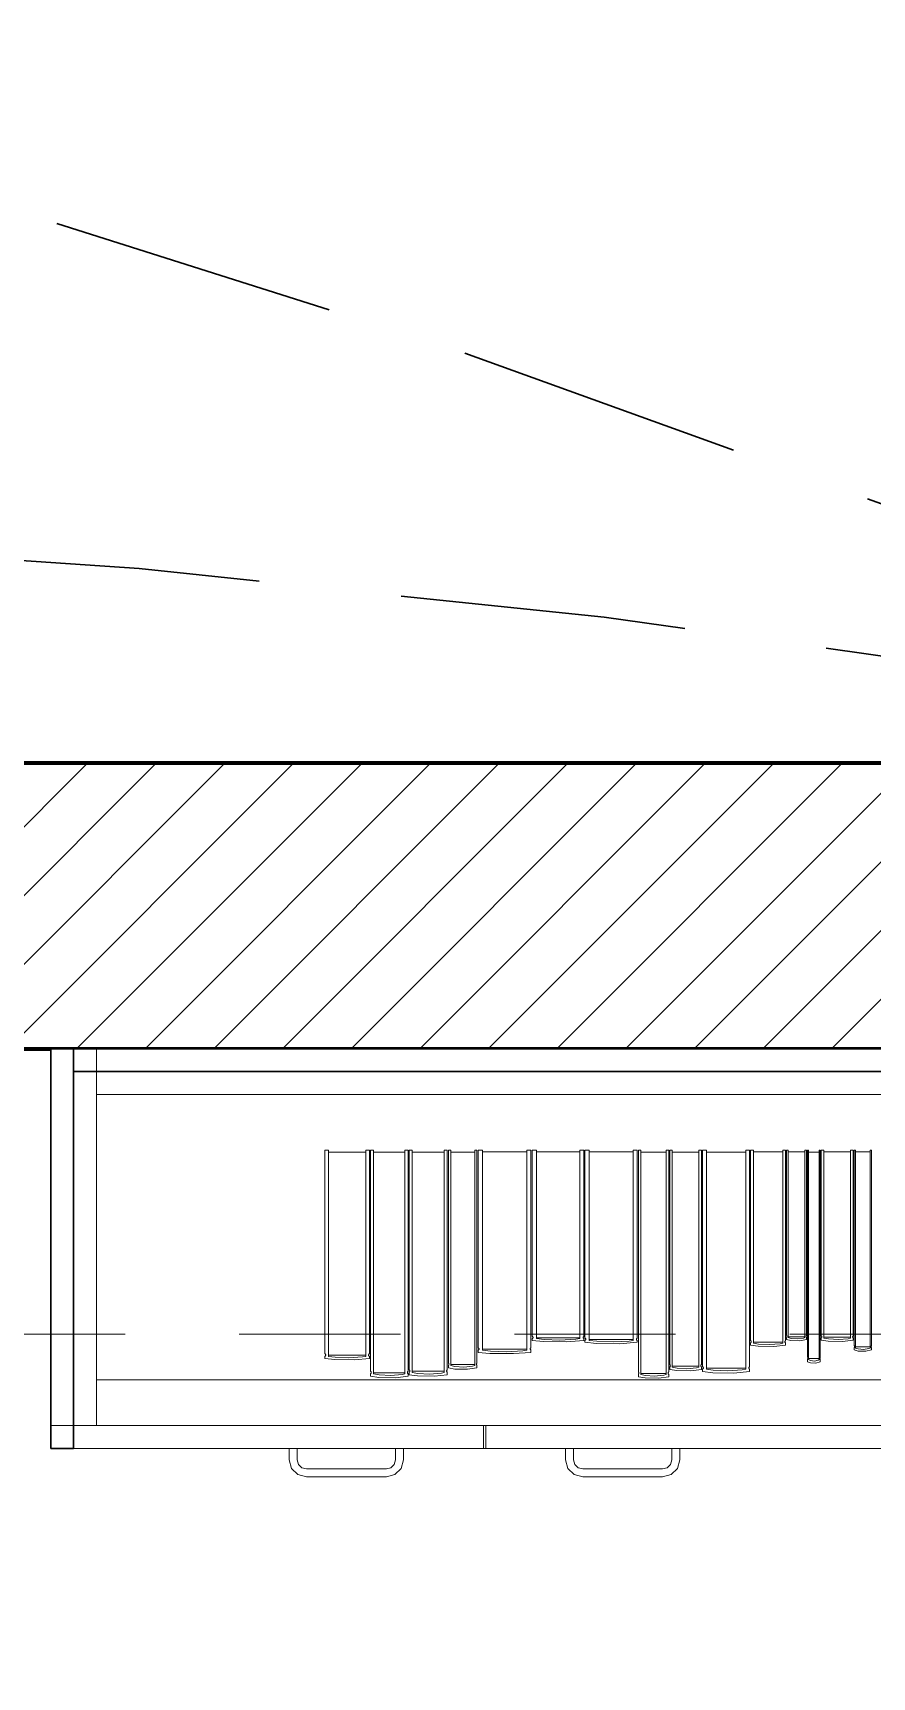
# Model space of a CAD drawing. Header units: inches. Extents: x -19 to 5698, y -728 to 92.
# Drawn here: x 309.818 to 310.553, y 16.6 to 18.04 of the extents above; entities that cross this region are included whole.
import ezdxf

# ---------------------------------------------------------------- set-up
doc = ezdxf.new("R2010")
doc.units = ezdxf.units.IN
doc.header["$MEASUREMENT"] = 0
doc.set_wipeout_variables(frame=1)
for name, pattern in [('HIDDEN', [0.375, 0.25, -0.125]), ('Hidden Line', [0.195611, 0.141111, -0.0545]), ('Wipeout_Contour', [1, 0, -1])]:
    doc.linetypes.add(name, pattern=pattern)
doc.layers.add('00 conduct tomacorr', color=120, linetype='HIDDEN', lineweight=30)
for name, color, linetype in [('02 _ ARQ _ ZON _ Espacio.3D', 7, 'Continuous'), ('08 _ STR _ EXT _ 09 Vigas', 251, 'Continuous'), ('Estructura - 04 MURO', 7, 'Continuous'), ('Interior - Mobiliario', 7, 'Continuous')]:
    doc.layers.add(name, color=color, linetype=linetype)

msp = doc.modelspace()

# ---------------------------------------------------------------- linework, layer by layer
at = {"layer": '02 _ ARQ _ ZON _ Espacio.3D', "color": 254, "linetype": 'Continuous', "lineweight": 0, "flags": 128}
for points in [[(297.5701, 17.4), (322.07, 17.4)], [(307.57, 8.1), (308.07, 8.1), (308.07, 7.7), (308.47, 7.7), (308.47, 7.35), (314.37, 7.35), (314.37, 7.7), (314.57, 7.7), (314.57, 8.1), (315.07, 8.1), (315.07, 7.7), (321.17, 7.7), (321.17, 16.9), (320.97, 16.9), (320.97, 17.4), (315.0697, 17.35), (315.07, 16.5), (314.57, 16.5), (314.5697, 17.15), (308.07, 17.15), (308.07, 16.5), (307.57, 16.5)]]:
    msp.add_lwpolyline(points, dxfattribs=at)
at = {"layer": 'Interior - Mobiliario', "color": 175, "linetype": 'Continuous', "lineweight": 13}
for p, q in [((309.8537, 17.13), (309.8537, 16.82)), ((311.3137, 17.13), (309.8537, 17.13)), ((309.8737, 17.11), (309.8737, 16.86)), ((309.8737, 17.11), (311.2937, 17.11)), ((310.077, 17.0613), (310.0739, 17.0613)), ((310.0739, 17.0613), (310.0739, 16.8828)), ((310.077, 16.8806), (310.077, 17.0613)), ((310.1097, 17.0595), (310.077, 17.0595)), ((310.1128, 17.0613), (310.1097, 17.0613)), ((310.1097, 17.0613), (310.1097, 16.8806)), ((310.1128, 16.8828), (310.1128, 17.0613)), ((310.1164, 17.0613), (310.1138, 17.0613)), ((310.1138, 17.0613), (310.1138, 16.8676)), ((310.1164, 16.8652), (310.1164, 17.0613)), ((310.144, 17.0594), (310.1164, 17.0594)), ((310.1467, 17.0613), (310.144, 17.0613)), ((310.144, 17.0613), (310.144, 16.8652)), ((310.1467, 16.8676), (310.1467, 17.0613)), ((310.1504, 17.0613), (310.1477, 17.0613)), ((310.1477, 17.0613), (310.1477, 16.8689)), ((310.1504, 16.8665), (310.1504, 17.0613)), ((310.1784, 17.0594), (310.1504, 17.0594)), ((310.1811, 17.0613), (310.1784, 17.0613)), ((310.1784, 17.0613), (310.1784, 16.8665)), ((310.1811, 16.8689), (310.1811, 17.0613)), ((310.1841, 17.0613), (310.1821, 17.0613)), ((310.1821, 17.0613), (310.1821, 16.8748)), ((310.1841, 16.8725), (310.1841, 17.0613)), ((310.2051, 17.0594), (310.1841, 17.0594)), ((310.2071, 17.0613), (310.2051, 17.0613)), ((310.2051, 17.0613), (310.2051, 16.8725)), ((310.2071, 16.8748), (310.2071, 17.0613)), ((310.2118, 17.0613), (310.2081, 17.0613)), ((310.2081, 17.0613), (310.2081, 16.888)), ((310.2118, 16.8859), (310.2118, 17.0613)), ((310.2507, 17.0596), (310.2118, 17.0596)), ((310.2544, 17.0613), (310.2507, 17.0613)), ((310.2507, 17.0613), (310.2507, 16.8859)), ((310.2544, 16.888), (310.2544, 17.0613)), ((310.2591, 17.0613), (310.2554, 17.0613)), ((310.2554, 17.0613), (310.2554, 16.8981)), ((310.2591, 16.8961), (310.2591, 17.0613)), ((310.2971, 17.0597), (310.2591, 17.0597)), ((310.3007, 17.0613), (310.2971, 17.0613)), ((310.2971, 17.0613), (310.2971, 16.8961)), ((310.3007, 16.8981), (310.3007, 17.0613)), ((310.3054, 17.0613), (310.3017, 17.0613)), ((310.3017, 17.0613), (310.3017, 16.8966)), ((310.3054, 16.8945), (310.3054, 17.0613)), ((310.3438, 17.0597), (310.3054, 17.0597)), ((310.3475, 17.0613), (310.3438, 17.0613)), ((310.3438, 17.0613), (310.3438, 16.8945)), ((310.3475, 16.8966), (310.3475, 17.0613)), ((310.3506, 17.0613), (310.3485, 17.0613)), ((310.3485, 17.0613), (310.3485, 16.8671)), ((310.3506, 16.8648), (310.3506, 17.0613)), ((310.3729, 17.0594), (310.3506, 17.0594)), ((310.375, 17.0613), (310.3729, 17.0613)), ((310.3729, 17.0613), (310.3729, 16.8648)), ((310.375, 16.8671), (310.375, 17.0613)), ((310.3782, 17.0613), (310.376, 17.0613)), ((310.376, 17.0613), (310.376, 16.8734)), ((310.3782, 16.8711), (310.3782, 17.0613)), ((310.4015, 17.0594), (310.3782, 17.0594)), ((310.4037, 17.0613), (310.4015, 17.0613)), ((310.4015, 17.0613), (310.4015, 16.8711)), ((310.4037, 16.8734), (310.4037, 17.0613)), ((310.408, 17.0613), (310.4047, 17.0613)), ((310.4047, 17.0613), (310.4047, 16.8716)), ((310.408, 16.8693), (310.408, 17.0613)), ((310.4425, 17.0594), (310.408, 17.0594)), ((310.4458, 17.0613), (310.4425, 17.0613)), ((310.4425, 17.0613), (310.4425, 16.8693)), ((310.4458, 16.8716), (310.4458, 17.0613)), ((310.4493, 17.0613), (310.4468, 17.0613)), ((310.4468, 17.0613), (310.4468, 16.8942)), ((310.4493, 16.8922), (310.4493, 17.0613)), ((310.4749, 17.0596), (310.4493, 17.0596)), ((310.4773, 17.0613), (310.4749, 17.0613)), ((310.4749, 17.0613), (310.4749, 16.8922)), ((310.4773, 16.8942), (310.4773, 17.0613)), ((310.4797, 17.0613), (310.4783, 17.0613)), ((310.4783, 17.0613), (310.4783, 16.899)), ((310.4797, 16.897), (310.4797, 17.0613)), ((310.4943, 17.0597), (310.4797, 17.0597)), ((310.4957, 17.0613), (310.4943, 17.0613)), ((310.4943, 17.0613), (310.4943, 16.897)), ((310.4957, 16.899), (310.4957, 17.0613)), ((310.4976, 17.0613), (310.4967, 17.0613)), ((310.4967, 17.0613), (310.4967, 16.88)), ((310.4976, 16.8778), (310.4976, 17.0613)), ((310.5068, 17.0595), (310.4976, 17.0595)), ((310.5077, 17.0613), (310.5068, 17.0613)), ((310.5068, 17.0613), (310.5068, 16.8778)), ((310.5077, 16.88), (310.5077, 17.0613)), ((310.5109, 17.0613), (310.5087, 17.0613)), ((310.5087, 17.0613), (310.5087, 16.8985)), ((310.5109, 16.8965), (310.5109, 17.0613)), ((310.5344, 17.0597), (310.5109, 17.0597)), ((310.5366, 17.0613), (310.5344, 17.0613)), ((310.5344, 17.0613), (310.5344, 16.8965)), ((310.5366, 16.8985), (310.5366, 17.0613)), ((310.5388, 17.0613), (310.5376, 17.0613)), ((310.5376, 17.0613), (310.5376, 16.89)), ((310.5388, 16.8879), (310.5388, 17.0613)), ((310.5515, 17.0596), (310.5388, 17.0596)), ((310.5527, 17.0613), (310.5515, 17.0613)), ((310.5515, 17.0613), (310.5515, 16.8879)), ((310.5527, 16.89), (310.5527, 17.0613)), ((310.2554, 16.8981), (310.2557, 16.8979)), ((310.2556, 16.8963), (310.2554, 16.8962)), ((310.2554, 16.8962), (310.2554, 16.8944)), ((310.2554, 16.8944), (310.2654, 16.8935)), ((310.2559, 16.8965), (310.2556, 16.8963)), ((310.2557, 16.8979), (310.2559, 16.8977)), ((310.2559, 16.8977), (310.2561, 16.8975)), ((310.2561, 16.8968), (310.2559, 16.8965)), ((310.2561, 16.8975), (310.2562, 16.8973)), ((310.2562, 16.897), (310.2561, 16.8968)), ((310.2562, 16.8973), (310.2562, 16.897)), ((310.2591, 16.8969), (310.2971, 16.8969)), ((310.2658, 16.8953), (310.2591, 16.8961)), ((310.2654, 16.8935), (310.2856, 16.8933)), ((310.2798, 16.8949), (310.2658, 16.8953)), ((310.2937, 16.8956), (310.2798, 16.8949)), ((310.2856, 16.8933), (310.3007, 16.8944)), ((310.2971, 16.8961), (310.2937, 16.8956)), ((310.3, 16.8973), (310.3001, 16.8976)), ((310.3, 16.8971), (310.3, 16.8973)), ((310.3001, 16.8968), (310.3, 16.8971)), ((310.3001, 16.8976), (310.3003, 16.8978)), ((310.3002, 16.8966), (310.3001, 16.8968)), ((310.3005, 16.8964), (310.3002, 16.8966)), ((310.3003, 16.8978), (310.3006, 16.898)), ((310.3007, 16.8962), (310.3005, 16.8964)), ((310.3006, 16.898), (310.3007, 16.8981)), ((310.3007, 16.8944), (310.3007, 16.8962)), ((310.3017, 16.8966), (310.302, 16.8964)), ((310.3019, 16.8948), (310.3017, 16.8947)), ((310.3017, 16.8947), (310.3017, 16.8929)), ((310.3017, 16.8929), (310.3118, 16.8919)), ((310.3022, 16.895), (310.3019, 16.8948)), ((310.302, 16.8964), (310.3022, 16.8962)), ((310.3022, 16.8962), (310.3024, 16.896)), ((310.3024, 16.8952), (310.3022, 16.895)), ((310.3024, 16.896), (310.3025, 16.8957)), ((310.3025, 16.8955), (310.3024, 16.8952)), ((310.3025, 16.8957), (310.3025, 16.8955)), ((310.3054, 16.8954), (310.3438, 16.8954)), ((310.3122, 16.8938), (310.3054, 16.8945)), ((310.3118, 16.8919), (310.3322, 16.8917)), ((310.3263, 16.8933), (310.3122, 16.8938)), ((310.3403, 16.894), (310.3263, 16.8933)), ((310.3322, 16.8917), (310.3475, 16.8929)), ((310.3438, 16.8945), (310.3403, 16.894)), ((310.3467, 16.8958), (310.3468, 16.896)), ((310.3467, 16.8955), (310.3467, 16.8958)), ((310.3468, 16.8953), (310.3467, 16.8955)), ((310.3468, 16.896), (310.347, 16.8962)), ((310.3469, 16.895), (310.3468, 16.8953)), ((310.3472, 16.8948), (310.3469, 16.895)), ((310.347, 16.8962), (310.3473, 16.8965)), ((310.3475, 16.8947), (310.3472, 16.8948)), ((310.3473, 16.8965), (310.3475, 16.8966)), ((310.3475, 16.8929), (310.3475, 16.8947)), ((310.4468, 16.8942), (310.447, 16.8941)), ((310.4469, 16.8924), (310.4468, 16.8923)), ((310.4468, 16.8923), (310.4468, 16.8905)), ((310.4468, 16.8905), (310.4535, 16.8895)), ((310.4471, 16.8926), (310.4469, 16.8924)), ((310.447, 16.8941), (310.4472, 16.8938)), ((310.4473, 16.8929), (310.4471, 16.8926)), ((310.4472, 16.8938), (310.4473, 16.8936)), ((310.4473, 16.8936), (310.4473, 16.8934)), ((310.4473, 16.8934), (310.4473, 16.8931)), ((310.4473, 16.8931), (310.4473, 16.8929)), ((310.4493, 16.893), (310.4749, 16.893)), ((310.4538, 16.8914), (310.4493, 16.8922)), ((310.4632, 16.8909), (310.4538, 16.8914)), ((310.4726, 16.8917), (310.4632, 16.8909)), ((310.4672, 16.8893), (310.4773, 16.8905)), ((310.4749, 16.8922), (310.4726, 16.8917)), ((310.4768, 16.8934), (310.4769, 16.8937)), ((310.4768, 16.8932), (310.4768, 16.8934)), ((310.4769, 16.8929), (310.4768, 16.8932)), ((310.4769, 16.8937), (310.477, 16.8939)), ((310.477, 16.8927), (310.4769, 16.8929)), ((310.477, 16.8939), (310.4772, 16.8941)), ((310.4772, 16.8925), (310.477, 16.8927)), ((310.4772, 16.8941), (310.4773, 16.8942)), ((310.4773, 16.8923), (310.4772, 16.8925)), ((310.4773, 16.8905), (310.4773, 16.8923)), ((310.4783, 16.899), (310.4784, 16.8988)), ((310.4784, 16.8972), (310.4783, 16.8971)), ((310.4783, 16.8971), (310.4783, 16.8953)), ((310.4783, 16.8953), (310.4821, 16.8944)), ((310.4784, 16.8988), (310.4785, 16.8986)), ((310.4785, 16.8974), (310.4784, 16.8972)), ((310.4785, 16.8986), (310.4786, 16.8984)), ((310.4786, 16.8977), (310.4785, 16.8974)), ((310.4786, 16.8984), (310.4786, 16.8981)), ((310.4786, 16.8981), (310.4786, 16.8979)), ((310.4786, 16.8979), (310.4786, 16.8977)), ((310.4797, 16.8978), (310.4943, 16.8978)), ((310.4823, 16.8962), (310.4797, 16.897)), ((310.4821, 16.8944), (310.4899, 16.8942)), ((310.4877, 16.8958), (310.4823, 16.8962)), ((310.493, 16.8965), (310.4877, 16.8958)), ((310.4899, 16.8942), (310.4957, 16.8953)), ((310.4943, 16.897), (310.493, 16.8965)), ((310.4954, 16.8982), (310.4955, 16.8984)), ((310.4954, 16.898), (310.4954, 16.8982)), ((310.4954, 16.8977), (310.4954, 16.898)), ((310.4955, 16.8975), (310.4954, 16.8977)), ((310.4955, 16.8987), (310.4956, 16.8989)), ((310.4955, 16.8984), (310.4955, 16.8987)), ((310.4956, 16.8973), (310.4955, 16.8975)), ((310.4956, 16.8989), (310.4957, 16.899)), ((310.4957, 16.8971), (310.4956, 16.8973)), ((310.4957, 16.8953), (310.4957, 16.8971)), ((310.5087, 16.8985), (310.5089, 16.8984)), ((310.5088, 16.8968), (310.5087, 16.8967)), ((310.5087, 16.8967), (310.5087, 16.8949)), ((310.5087, 16.8949), (310.5148, 16.894)), ((310.509, 16.897), (310.5088, 16.8968)), ((310.5089, 16.8984), (310.509, 16.8982)), ((310.509, 16.8982), (310.5091, 16.8979)), ((310.5091, 16.8972), (310.509, 16.897)), ((310.5091, 16.8979), (310.5092, 16.8977)), ((310.5092, 16.8974), (310.5091, 16.8972)), ((310.5092, 16.8977), (310.5092, 16.8974)), ((310.5109, 16.8974), (310.5344, 16.8974)), ((310.5151, 16.8958), (310.5109, 16.8965)), ((310.5148, 16.894), (310.5273, 16.8937)), ((310.5237, 16.8953), (310.5151, 16.8958)), ((310.5322, 16.896), (310.5237, 16.8953)), ((310.5273, 16.8937), (310.5366, 16.8949)), ((310.5344, 16.8965), (310.5322, 16.896)), ((310.5361, 16.8977), (310.5362, 16.898)), ((310.5361, 16.8975), (310.5361, 16.8977)), ((310.5362, 16.8973), (310.5361, 16.8975)), ((310.5362, 16.898), (310.5363, 16.8982)), ((310.5363, 16.897), (310.5362, 16.8973)), ((310.5363, 16.8982), (310.5365, 16.8984)), ((310.5364, 16.8968), (310.5363, 16.897)), ((310.5366, 16.8967), (310.5364, 16.8968)), ((310.5365, 16.8984), (310.5366, 16.8985)), ((310.5366, 16.8949), (310.5366, 16.8967)), ((310.5376, 16.89), (310.5377, 16.8899)), ((310.5526, 16.8897), (310.5527, 16.8899)), ((310.5527, 16.8899), (310.5527, 16.89)), ((310.0739, 16.8828), (310.0741, 16.8827)), ((310.0741, 16.8809), (310.0739, 16.8808)), ((310.0739, 16.8808), (310.0739, 16.8788)), ((310.0739, 16.8788), (310.0825, 16.8778)), ((310.0741, 16.8827), (310.0744, 16.8824)), ((310.0743, 16.8811), (310.0741, 16.8809)), ((310.0745, 16.8814), (310.0743, 16.8811)), ((310.0744, 16.8824), (310.0745, 16.8822)), ((310.0745, 16.8822), (310.0746, 16.8819)), ((310.0746, 16.8816), (310.0745, 16.8814)), ((310.0746, 16.8819), (310.0746, 16.8816)), ((310.077, 16.8816), (310.1097, 16.8816)), ((310.0829, 16.8798), (310.077, 16.8806)), ((310.0825, 16.8778), (310.0998, 16.8776)), ((310.0948, 16.8793), (310.0829, 16.8798)), ((310.1068, 16.8801), (310.0948, 16.8793)), ((310.0998, 16.8776), (310.1128, 16.8788)), ((310.1097, 16.8806), (310.1068, 16.8801)), ((310.1122, 16.882), (310.1123, 16.8822)), ((310.1122, 16.8817), (310.1122, 16.882)), ((310.1122, 16.8814), (310.1122, 16.8817)), ((310.1124, 16.8812), (310.1122, 16.8814)), ((310.1123, 16.8822), (310.1124, 16.8825)), ((310.1124, 16.8825), (310.1127, 16.8827)), ((310.1126, 16.8809), (310.1124, 16.8812)), ((310.1128, 16.8808), (310.1126, 16.8809)), ((310.1127, 16.8827), (310.1128, 16.8828)), ((310.1128, 16.8788), (310.1128, 16.8808)), ((310.2081, 16.888), (310.2084, 16.8879)), ((310.2083, 16.8862), (310.2081, 16.8861)), ((310.2081, 16.8861), (310.2081, 16.8841)), ((310.2081, 16.8841), (310.2183, 16.8832)), ((310.2086, 16.8864), (310.2083, 16.8862)), ((310.2084, 16.8879), (310.2086, 16.8877)), ((310.2086, 16.8877), (310.2088, 16.8874)), ((310.2088, 16.8866), (310.2086, 16.8864)), ((310.2088, 16.8874), (310.2089, 16.8872)), ((310.2089, 16.8869), (310.2088, 16.8866)), ((310.2089, 16.8872), (310.2089, 16.8869)), ((310.2118, 16.8868), (310.2507, 16.8868)), ((310.2188, 16.8851), (310.2118, 16.8859)), ((310.2183, 16.8832), (310.239, 16.883)), ((310.233, 16.8847), (310.2188, 16.8851)), ((310.2472, 16.8854), (310.233, 16.8847)), ((310.239, 16.883), (310.2544, 16.8841)), ((310.2507, 16.8859), (310.2472, 16.8854)), ((310.2537, 16.8872), (310.2538, 16.8875)), ((310.2537, 16.887), (310.2537, 16.8872)), ((310.2538, 16.8867), (310.2537, 16.887)), ((310.2538, 16.8875), (310.254, 16.8877)), ((310.2539, 16.8865), (310.2538, 16.8867)), ((310.2542, 16.8862), (310.2539, 16.8865)), ((310.254, 16.8877), (310.2543, 16.8879)), ((310.2544, 16.8861), (310.2542, 16.8862)), ((310.2543, 16.8879), (310.2544, 16.888)), ((310.2544, 16.8841), (310.2544, 16.8861)), ((310.4535, 16.8895), (310.4672, 16.8893)), ((310.4967, 16.88), (310.4968, 16.8799)), ((310.4968, 16.8783), (310.4967, 16.8781)), ((310.4967, 16.8781), (310.4967, 16.878)), ((310.4967, 16.878), (310.4967, 16.8759)), ((310.4967, 16.8759), (310.4991, 16.8749)), ((310.4968, 16.8799), (310.4968, 16.8796)), ((310.4968, 16.8796), (310.4969, 16.8794)), ((310.4969, 16.8785), (310.4968, 16.8783)), ((310.4969, 16.8794), (310.4969, 16.8791)), ((310.4969, 16.8791), (310.4969, 16.8788)), ((310.4969, 16.8788), (310.4969, 16.8785)), ((310.4976, 16.8787), (310.5068, 16.8787)), ((310.4992, 16.8769), (310.4976, 16.8778)), ((310.5026, 16.8765), (310.4992, 16.8769)), ((310.506, 16.8772), (310.5026, 16.8765)), ((310.504, 16.8747), (310.5077, 16.8759)), ((310.5068, 16.8778), (310.506, 16.8772)), ((310.5075, 16.8792), (310.5076, 16.8794)), ((310.5075, 16.8789), (310.5075, 16.8792)), ((310.5075, 16.8786), (310.5075, 16.8789)), ((310.5076, 16.8783), (310.5075, 16.8786)), ((310.5076, 16.8797), (310.5077, 16.8799)), ((310.5076, 16.8794), (310.5076, 16.8797)), ((310.5077, 16.8781), (310.5076, 16.8783)), ((310.5077, 16.8799), (310.5077, 16.88)), ((310.5077, 16.878), (310.5077, 16.8781)), ((310.5077, 16.8759), (310.5077, 16.878)), ((310.5377, 16.8884), (310.5376, 16.8882)), ((310.5376, 16.8882), (310.5376, 16.8881)), ((310.5376, 16.8881), (310.5376, 16.8862)), ((310.5376, 16.8862), (310.5409, 16.8852)), ((310.5377, 16.8899), (310.5378, 16.8897)), ((310.5378, 16.8886), (310.5377, 16.8884)), ((310.5378, 16.8897), (310.5378, 16.8894)), ((310.5378, 16.8894), (310.5378, 16.8892)), ((310.5378, 16.8892), (310.5378, 16.8889)), ((310.5378, 16.8889), (310.5378, 16.8886)), ((310.5388, 16.8888), (310.5515, 16.8888)), ((310.5411, 16.8871), (310.5388, 16.8879)), ((310.5409, 16.8852), (310.5477, 16.885)), ((310.5457, 16.8867), (310.5411, 16.8871)), ((310.5504, 16.8874), (310.5457, 16.8867)), ((310.5477, 16.885), (310.5527, 16.8862)), ((310.5515, 16.8879), (310.5504, 16.8874)), ((310.5525, 16.8895), (310.5526, 16.8897)), ((310.5525, 16.8892), (310.5525, 16.8895)), ((310.5525, 16.889), (310.5525, 16.8892)), ((310.5525, 16.8887), (310.5525, 16.889)), ((310.5525, 16.8885), (310.5525, 16.8887)), ((310.5526, 16.8882), (310.5525, 16.8885)), ((310.5527, 16.8881), (310.5526, 16.8882)), ((310.5527, 16.8862), (310.5527, 16.8881)), ((310.1138, 16.8676), (310.114, 16.8674)), ((310.1139, 16.8655), (310.1138, 16.8654)), ((310.1138, 16.8654), (310.1138, 16.8632)), ((310.1138, 16.8632), (310.121, 16.8621)), ((310.1141, 16.8657), (310.1139, 16.8655)), ((310.114, 16.8674), (310.1142, 16.8672)), ((310.1143, 16.866), (310.1141, 16.8657)), ((310.1142, 16.8672), (310.1143, 16.8669)), ((310.1143, 16.8669), (310.1144, 16.8666)), ((310.1144, 16.8663), (310.1143, 16.866)), ((310.1144, 16.8666), (310.1144, 16.8663)), ((310.1164, 16.8662), (310.144, 16.8662)), ((310.1214, 16.8643), (310.1164, 16.8652)), ((310.121, 16.8621), (310.1357, 16.8619)), ((310.1315, 16.8638), (310.1214, 16.8643)), ((310.1416, 16.8646), (310.1315, 16.8638)), ((310.1357, 16.8619), (310.1467, 16.8632)), ((310.144, 16.8652), (310.1416, 16.8646)), ((310.1461, 16.8667), (310.1462, 16.8669)), ((310.1461, 16.8664), (310.1461, 16.8667)), ((310.1462, 16.8661), (310.1461, 16.8664)), ((310.1462, 16.8669), (310.1464, 16.8672)), ((310.1463, 16.8658), (310.1462, 16.8661)), ((310.1465, 16.8655), (310.1463, 16.8658)), ((310.1464, 16.8672), (310.1466, 16.8675)), ((310.1467, 16.8654), (310.1465, 16.8655)), ((310.1466, 16.8675), (310.1467, 16.8676)), ((310.1467, 16.8632), (310.1467, 16.8654)), ((310.1477, 16.8689), (310.1479, 16.8687)), ((310.1478, 16.8668), (310.1477, 16.8667)), ((310.1477, 16.8667), (310.1477, 16.8645)), ((310.1477, 16.8645), (310.155, 16.8635)), ((310.148, 16.867), (310.1478, 16.8668)), ((310.1479, 16.8687), (310.148, 16.8684)), ((310.148, 16.8684), (310.1482, 16.8682)), ((310.1482, 16.8673), (310.148, 16.867)), ((310.1482, 16.8682), (310.1482, 16.8679)), ((310.1482, 16.8679), (310.1482, 16.8676)), ((310.1482, 16.8676), (310.1482, 16.8673)), ((310.1504, 16.8675), (310.1784, 16.8675)), ((310.1554, 16.8656), (310.1504, 16.8665)), ((310.155, 16.8635), (310.1699, 16.8632)), ((310.1656, 16.8651), (310.1554, 16.8656)), ((310.1759, 16.8659), (310.1656, 16.8651)), ((310.1699, 16.8632), (310.1811, 16.8645)), ((310.1784, 16.8665), (310.1759, 16.8659)), ((310.1805, 16.8679), (310.1806, 16.8682)), ((310.1805, 16.8677), (310.1805, 16.8679)), ((310.1806, 16.8674), (310.1805, 16.8677)), ((310.1806, 16.8682), (310.1807, 16.8685)), ((310.1807, 16.8671), (310.1806, 16.8674)), ((310.1807, 16.8685), (310.1809, 16.8688)), ((310.1809, 16.8668), (310.1807, 16.8671)), ((310.1809, 16.8688), (310.1811, 16.8689)), ((310.1811, 16.8667), (310.1809, 16.8668)), ((310.1811, 16.8645), (310.1811, 16.8667)), ((310.1821, 16.8748), (310.1822, 16.8746)), ((310.1822, 16.8728), (310.1821, 16.8727)), ((310.1821, 16.8727), (310.1821, 16.8706)), ((310.1821, 16.8706), (310.1876, 16.8695)), ((310.1822, 16.8746), (310.1824, 16.8744)), ((310.1823, 16.873), (310.1822, 16.8728)), ((310.1824, 16.8733), (310.1823, 16.873)), ((310.1824, 16.8744), (310.1824, 16.8741)), ((310.1824, 16.8741), (310.1825, 16.8738)), ((310.1825, 16.8735), (310.1824, 16.8733)), ((310.1825, 16.8738), (310.1825, 16.8735)), ((310.1841, 16.8734), (310.2051, 16.8734)), ((310.1878, 16.8716), (310.1841, 16.8725)), ((310.1876, 16.8695), (310.1988, 16.8693)), ((310.1955, 16.8711), (310.1878, 16.8716)), ((310.2032, 16.8719), (310.1955, 16.8711)), ((310.1988, 16.8693), (310.2071, 16.8706)), ((310.2051, 16.8725), (310.2032, 16.8719)), ((310.2067, 16.8739), (310.2068, 16.8742)), ((310.2067, 16.8736), (310.2067, 16.8739)), ((310.2068, 16.8733), (310.2067, 16.8736)), ((310.2068, 16.8742), (310.2069, 16.8744)), ((310.2069, 16.8731), (310.2068, 16.8733)), ((310.2069, 16.8744), (310.207, 16.8747)), ((310.207, 16.8728), (310.2069, 16.8731)), ((310.207, 16.8747), (310.2071, 16.8748)), ((310.2071, 16.8727), (310.207, 16.8728)), ((310.2071, 16.8706), (310.2071, 16.8727)), ((310.3485, 16.8671), (310.3486, 16.867)), ((310.3486, 16.865), (310.3485, 16.8649)), ((310.3485, 16.8649), (310.3485, 16.8628)), ((310.3485, 16.8628), (310.3543, 16.8617)), ((310.3486, 16.867), (310.3487, 16.8667)), ((310.3487, 16.8653), (310.3486, 16.865)), ((310.3487, 16.8667), (310.3488, 16.8664)), ((310.3488, 16.8656), (310.3487, 16.8653)), ((310.3488, 16.8664), (310.3489, 16.8661)), ((310.3489, 16.8658), (310.3488, 16.8656)), ((310.3489, 16.8661), (310.3489, 16.8658)), ((310.3506, 16.8657), (310.3729, 16.8657)), ((310.3546, 16.8638), (310.3506, 16.8648)), ((310.3543, 16.8617), (310.3662, 16.8614)), ((310.3627, 16.8633), (310.3546, 16.8638)), ((310.3709, 16.8642), (310.3627, 16.8633)), ((310.3662, 16.8614), (310.375, 16.8628)), ((310.3729, 16.8648), (310.3709, 16.8642)), ((310.3746, 16.8665), (310.3748, 16.8668)), ((310.3746, 16.8662), (310.3746, 16.8665)), ((310.3746, 16.8659), (310.3746, 16.8662)), ((310.3746, 16.8656), (310.3746, 16.8659)), ((310.3747, 16.8653), (310.3746, 16.8656)), ((310.3749, 16.8651), (310.3747, 16.8653)), ((310.3748, 16.8668), (310.3749, 16.867)), ((310.3749, 16.867), (310.375, 16.8671)), ((310.375, 16.8649), (310.3749, 16.8651)), ((310.375, 16.8628), (310.375, 16.8649)), ((310.376, 16.8734), (310.3762, 16.8732)), ((310.3761, 16.8714), (310.376, 16.8713)), ((310.376, 16.8713), (310.376, 16.8692)), ((310.376, 16.8692), (310.3821, 16.8681)), ((310.3763, 16.8716), (310.3761, 16.8714)), ((310.3762, 16.8732), (310.3763, 16.873)), ((310.3763, 16.873), (310.3764, 16.8727)), ((310.3764, 16.8719), (310.3763, 16.8716)), ((310.3764, 16.8727), (310.3765, 16.8724)), ((310.3765, 16.8722), (310.3764, 16.8719)), ((310.3765, 16.8724), (310.3765, 16.8722)), ((310.3782, 16.8721), (310.4015, 16.8721)), ((310.3824, 16.8702), (310.3782, 16.8711)), ((310.3821, 16.8681), (310.3945, 16.8679)), ((310.3909, 16.8697), (310.3824, 16.8702)), ((310.3994, 16.8705), (310.3909, 16.8697)), ((310.3945, 16.8679), (310.4037, 16.8692)), ((310.4015, 16.8711), (310.3994, 16.8705)), ((310.4032, 16.8725), (310.4033, 16.8728)), ((310.4032, 16.8722), (310.4032, 16.8725)), ((310.4033, 16.8719), (310.4032, 16.8722)), ((310.4033, 16.8728), (310.4034, 16.8731)), ((310.4034, 16.8717), (310.4033, 16.8719)), ((310.4034, 16.8731), (310.4036, 16.8733)), ((310.4035, 16.8714), (310.4034, 16.8717)), ((310.4037, 16.8713), (310.4035, 16.8714)), ((310.4036, 16.8733), (310.4037, 16.8734)), ((310.4037, 16.8692), (310.4037, 16.8713)), ((310.4047, 16.8716), (310.4049, 16.8714)), ((310.4049, 16.8696), (310.4047, 16.8695)), ((310.4047, 16.8695), (310.4047, 16.8673)), ((310.4047, 16.8673), (310.4137, 16.8663)), ((310.4049, 16.8714), (310.4051, 16.8712)), ((310.4051, 16.8698), (310.4049, 16.8696)), ((310.4051, 16.8712), (310.4053, 16.8709)), ((310.4053, 16.8701), (310.4051, 16.8698)), ((310.4053, 16.8709), (310.4054, 16.8706)), ((310.4054, 16.8704), (310.4053, 16.8701)), ((310.4054, 16.8706), (310.4054, 16.8704)), ((310.408, 16.8703), (310.4425, 16.8703)), ((310.4141, 16.8684), (310.408, 16.8693)), ((310.4137, 16.8663), (310.4321, 16.866)), ((310.4268, 16.8679), (310.4141, 16.8684)), ((310.4394, 16.8687), (310.4268, 16.8679)), ((310.4321, 16.866), (310.4458, 16.8673)), ((310.4425, 16.8693), (310.4394, 16.8687)), ((310.4451, 16.8707), (310.4452, 16.871)), ((310.4451, 16.8704), (310.4451, 16.8707)), ((310.4452, 16.8701), (310.4451, 16.8704)), ((310.4452, 16.871), (310.4454, 16.8712)), ((310.4454, 16.8699), (310.4452, 16.8701)), ((310.4454, 16.8712), (310.4457, 16.8715)), ((310.4456, 16.8696), (310.4454, 16.8699)), ((310.4458, 16.8695), (310.4456, 16.8696)), ((310.4457, 16.8715), (310.4458, 16.8716)), ((310.4458, 16.8673), (310.4458, 16.8695)), ((310.4991, 16.8749), (310.504, 16.8747)), ((309.8737, 16.86), (309.8737, 16.82)), ((311.2937, 16.86), (309.8737, 16.86)), ((309.8537, 16.82), (311.3137, 16.82)), ((309.8737, 16.82), (311.2937, 16.82)), ((310.2127, 16.8), (310.2127, 16.82)), ((310.5737, 16.82), (310.2147, 16.82)), ((310.2147, 16.8), (310.2147, 16.82)), ((310.0427, 16.79), (310.0427, 16.8)), ((310.0427, 16.8), (310.0497, 16.8)), ((310.0447, 16.7825), (310.0427, 16.79)), ((310.0497, 16.8), (310.0497, 16.79)), ((310.0497, 16.79), (310.0507, 16.786)), ((310.1346, 16.786), (310.1357, 16.79)), ((310.1357, 16.79), (310.1357, 16.8)), ((310.1357, 16.8), (310.1427, 16.8)), ((310.1427, 16.79), (310.1407, 16.7825)), ((310.1427, 16.8), (310.1427, 16.79)), ((310.5737, 16.8), (310.2147, 16.8)), ((310.2847, 16.8), (310.2847, 16.79)), ((310.2917, 16.8), (310.2847, 16.8)), ((310.2847, 16.79), (310.2867, 16.7825)), ((310.2917, 16.79), (310.2917, 16.8)), ((310.2927, 16.786), (310.2917, 16.79)), ((310.3777, 16.79), (310.3766, 16.786)), ((310.3777, 16.8), (310.3777, 16.79)), ((310.3847, 16.8), (310.3777, 16.8)), ((310.3827, 16.7825), (310.3847, 16.79)), ((310.3847, 16.79), (310.3847, 16.8)), ((310.0502, 16.777), (310.0447, 16.7825)), ((310.0577, 16.775), (310.0502, 16.777)), ((310.0507, 16.786), (310.0537, 16.7831)), ((310.0537, 16.7831), (310.0577, 16.782)), ((310.0577, 16.782), (310.1277, 16.782)), ((310.1277, 16.775), (310.0577, 16.775)), ((310.1277, 16.782), (310.1317, 16.7831)), ((310.1352, 16.777), (310.1277, 16.775)), ((310.1317, 16.7831), (310.1346, 16.786)), ((310.1407, 16.7825), (310.1352, 16.777)), ((310.2867, 16.7825), (310.2922, 16.777)), ((310.2922, 16.777), (310.2997, 16.775)), ((310.2957, 16.7831), (310.2927, 16.786)), ((310.2997, 16.782), (310.2957, 16.7831)), ((310.3697, 16.782), (310.2997, 16.782)), ((310.2997, 16.775), (310.3697, 16.775)), ((310.3737, 16.7831), (310.3697, 16.782)), ((310.3697, 16.775), (310.3772, 16.777)), ((310.3766, 16.786), (310.3737, 16.7831)), ((310.3772, 16.777), (310.3827, 16.7825))]:
    msp.add_line(p, q, dxfattribs=at)

# ---------------------------------------------------------------- next in the draw order: wipeouts: each hides what was drawn before it
at = {"color": 254, "linetype": 'Wipeout_Contour', "lineweight": 0, "ltscale": 9784.232441}
msp.add_wipeout([(314.57, 17.4), (308.07, 17.4), (308.07, 17.15), (314.57, 17.15)], dxfattribs=at).dxf.layer = 'Estructura - 04 MURO'

# ---------------------------------------------------------------- next in the draw order: hatches: boundary and pattern name
at = {"layer": 'Estructura - 04 MURO', "linetype": 'Continuous', "lineweight": 5}
h = msp.add_hatch(dxfattribs=at)
h.set_pattern_fill('LADRILLO_COMÚN_0002', color=250, style=0, pattern_type=2)
h.set_pattern_definition([(45, (277.50006, 1e-08), (-0.03005204, 0.03005204), [])])
h.paths.add_polyline_path([(314.57, 17.4), (308.07, 17.4), (308.07, 17.15), (314.57, 17.15)])

# ---------------------------------------------------------------- next in the draw order: linework, layer by layer
at = {"layer": '00 conduct tomacorr'}
msp.add_arc((306.1801, 5.9324, -0.0007), 12.4902, 66.6543, 103.39564, dxfattribs=at)
at = {"layer": '08 _ STR _ EXT _ 09 Vigas', "color": 251, "linetype": 'Hidden Line', "lineweight": 13, "true_color": 0x636466}
msp.add_line((308.07, 17.4), (321.57, 17.4), dxfattribs=at)
at = {"layer": 'Estructura - 04 MURO', "color": 7, "linetype": 'Continuous', "lineweight": 80, "flags": 128}
for points in [[(314.57, 17.4), (308.07, 17.4)], [(308.07, 17.15), (314.57, 17.15)]]:
    msp.add_lwpolyline(points, dxfattribs=at)

# ---------------------------------------------------------------- next in the draw order: wipeouts: each hides what was drawn before it
at = {"color": 254, "linetype": 'Wipeout_Contour', "lineweight": 0, "ltscale": 9781.283183}
msp.add_wipeout([(309.8537, 17.13), (311.3137, 17.13), (311.3137, 17.15), (309.8537, 17.15)], dxfattribs=at).dxf.layer = 'Interior - Mobiliario'

# ---------------------------------------------------------------- next in the draw order: linework, layer by layer
at = {"layer": 'Interior - Mobiliario', "color": 175, "linetype": 'Continuous', "lineweight": 30}
for p, q in [((311.3137, 17.15), (309.8537, 17.15)), ((309.8537, 17.13), (309.8537, 17.15)), ((311.3137, 17.13), (309.8537, 17.13))]:
    msp.add_line(p, q, dxfattribs=at)
at = {"layer": 'Interior - Mobiliario', "color": 175, "linetype": 'Continuous', "lineweight": 13}
for p, q in [((309.8537, 17.15), (309.8537, 17.13)), ((311.3137, 17.15), (309.8537, 17.15)), ((309.8737, 17.15), (309.8737, 17.11)), ((311.2937, 17.15), (309.8737, 17.15)), ((309.8537, 17.13), (311.3137, 17.13))]:
    msp.add_line(p, q, dxfattribs=at)

# ---------------------------------------------------------------- next in the draw order: wipeouts: each hides what was drawn before it
at = {"color": 254, "linetype": 'Wipeout_Contour', "lineweight": 0, "ltscale": 9778.318678}
msp.add_wipeout([(309.8337, 16.8), (309.8537, 16.8), (309.8537, 17.15), (309.8337, 17.15)], dxfattribs=at).dxf.layer = 'Interior - Mobiliario'

# ---------------------------------------------------------------- next in the draw order: linework, layer by layer
at = {"layer": '00 conduct tomacorr'}
msp.add_arc((308.884, 5.7845, -0.0007), 11.8306, 79.05804, 110.75109, dxfattribs=at)
at = {"layer": '08 _ STR _ EXT _ 09 Vigas', "color": 251, "linetype": 'Hidden Line', "lineweight": 13, "true_color": 0x636466}
msp.add_line((308.07, 16.9), (314.57, 16.9), dxfattribs=at)
at = {"layer": 'Interior - Mobiliario', "color": 175, "linetype": 'Continuous', "lineweight": 30}
for p, q in [((309.8537, 17.15), (309.8337, 17.15)), ((309.8337, 16.8), (309.8337, 17.15)), ((309.8537, 16.8), (309.8537, 17.15)), ((309.8537, 16.8), (309.8337, 16.8))]:
    msp.add_line(p, q, dxfattribs=at)
at = {"layer": 'Interior - Mobiliario', "color": 175, "linetype": 'Continuous', "lineweight": 13}
for p, q in [((309.8337, 17.15), (309.8337, 16.8)), ((309.8537, 17.15), (309.8337, 17.15)), ((309.8337, 17.15), (309.8337, 16.82)), ((309.8737, 17.15), (309.8337, 17.15)), ((309.8337, 16.8), (309.8337, 17.15)), ((309.8337, 17.15), (311.3337, 17.15)), ((309.8537, 16.8), (309.8537, 17.15)), ((309.8537, 17.15), (309.8537, 16.8)), ((311.3137, 17.15), (309.8537, 17.15)), ((309.8537, 17.13), (309.8537, 16.8)), ((311.3137, 17.13), (309.8537, 17.13)), ((309.8537, 17.13), (309.8537, 16.82)), ((311.3137, 17.13), (309.8537, 17.13)), ((309.8537, 17.13), (309.8537, 16.82)), ((311.3137, 17.13), (309.8537, 17.13)), ((309.8337, 16.82), (309.8737, 16.82)), ((309.8537, 16.82), (311.3137, 16.82)), ((309.8537, 16.82), (311.3137, 16.82)), ((309.8537, 16.82), (310.2127, 16.82)), ((309.8537, 16.8), (309.8537, 16.82)), ((309.8337, 16.8), (309.8537, 16.8)), ((311.3337, 16.8), (309.8337, 16.8)), ((309.8537, 16.8), (311.3137, 16.8)), ((309.8537, 16.8), (311.3137, 16.8)), ((309.8537, 16.8), (310.2127, 16.8))]:
    msp.add_line(p, q, dxfattribs=at)

doc.saveas('drawing.dxf')
